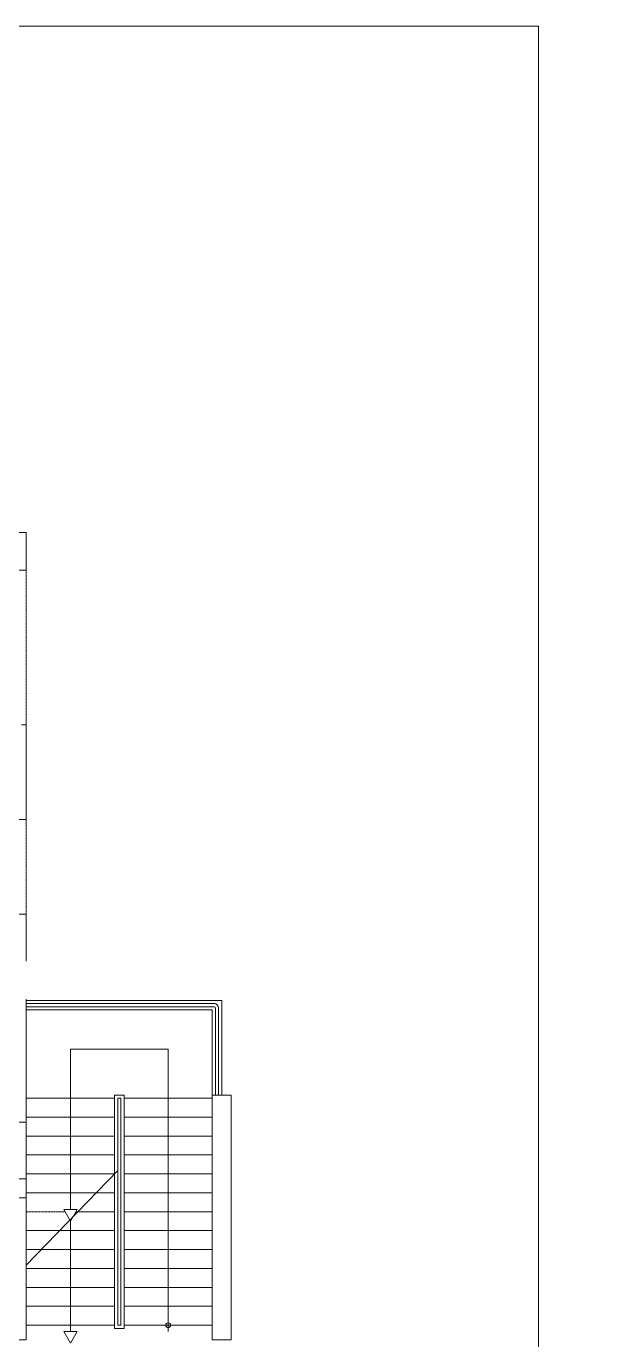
# Model space of a CAD drawing. Extents: x -178977 to 231842, y -29287 to 19916.
# Drawn here: x 49206 to 58569, y -910 to 19916 of the extents above; entities that cross this region are included whole.
import ezdxf
from ezdxf import colors
from ezdxf.entities.mleader import LeaderData, LeaderLine
from ezdxf.math import Vec2, Vec3

# ---------------------------------------------------------------- set-up
doc = ezdxf.new("R2010")
doc.units = 0
doc.header["$LTSCALE"] = 0.25
doc.linetypes.add('01-First Floor-FUR$0$HIDDEN', pattern=[9.525, 6.35, -3.175])
doc.linetypes.add('DASHDOT', pattern=[25.4, 12.7, -6.35, 0, -6.35])
for name, color, linetype, lineweight in [('01-First Floor-FUR$0$Frame', 252, 'Continuous', 9), ('01-First Floor-FUR$0$Proj', 251, 'Continuous', 5), ('01-First Floor-FUR$0$Structure', 251, 'Continuous', 5), ('01-First Floor-FUR$0$Walls', 251, 'Continuous', 5), ('E-LITE-CIRC', 6, 'Continuous', 25), ('E-LITE-CLNG-CNDT', 6, 'DASHDOT', 35)]:
    doc.layers.add(name, color=color, linetype=linetype, lineweight=lineweight)
doc.styles.add('DC_SIMPLEX', font='SIMPLEX.shx', dxfattribs={"width": 0.7})

# ---------------------------------------------------------------- blocks, each defined once
blk = doc.blocks.new('01-First Floor-FUR')
at = {"layer": '01-First Floor-FUR$0$Frame'}
for p, q in [((57327, 19916, 0), (-12260, 19916, 0)), ((57327, -29287, 0), (57327, 19916, 0))]:
    blk.add_line(p, q, dxfattribs=at)
at = {"layer": '01-First Floor-FUR$0$Proj', "linetype": '01-First Floor-FUR$0$HIDDEN'}
for p, q in [((49206, 11290), (49206, 8840)), ((49206, 7340), (49206, 5840)), ((49819, 1120), (49206, 1120))]:
    blk.add_line(p, q, dxfattribs=at)
at = {"layer": '01-First Floor-FUR$0$Proj'}
for p, q in [((50606, 2920), (49206, 2920)), ((50756, 2970), (50606, 2970)), ((50656, 2920), (50706, 2920)), ((52156, 2920), (50756, 2920)), ((50606, 2620), (49206, 2620)), ((52156, 2620), (50756, 2620)), ((50606, 2320), (49206, 2320)), ((52156, 2320), (50756, 2320)), ((50606, 2020), (49206, 2020)), ((52156, 2020), (50756, 2020)), ((50656, 1772), (49206, 272)), ((50606, 1720), (49206, 1720)), ((52156, 1720), (50756, 1720)), ((50606, 1420), (49206, 1420)), ((52156, 1420), (50756, 1420)), ((50606, 1120), (49993, 1120)), ((52156, 1120), (50756, 1120)), ((50606, 820), (49206, 820)), ((52156, 820), (50756, 820)), ((50606, 520), (49206, 520)), ((52156, 520), (50756, 520)), ((50606, 220), (49206, 220)), ((52156, 220), (50756, 220)), ((50606, -80), (49206, -80)), ((52156, -80), (50756, -80)), ((50606, -380), (49206, -380)), ((52156, -380), (50756, -380)), ((52156, -680), (50756, -680))]:
    blk.add_line(p, q, dxfattribs=at)
for points in [[(52306, 2970), (52306, 4470), (49206, 4470)], [(52156, 2970), (52156, 4320), (49206, 4320)], [(51456, -780), (51456, 3695), (49906, 3695), (49906, 1155)], [(51456, -780), (51456, 3695), (49906, 3695), (49906, 1155)], [(50606, 2970), (50606, -730), (50756, -730), (50756, 2970)], [(50656, -680), (50656, 2920)], [(50656, -680), (50706, -680), (50706, 2920)], [(49906, 970), (49906, -780)], [(49206, -680), (50606, -680)]]:
    blk.add_lwpolyline(points, dxfattribs=at)
for points in [[(52256, 2970), (52256, 4345, 0.414214), (52181, 4420), (49206, 4420)], [(52206, 2970), (52206, 4345, 0.414214), (52181, 4370), (49206, 4370)]]:
    blk.add_lwpolyline(points, format="xyb", dxfattribs=at)
for points in [[(49906, 970), (49799, 1155), (50013, 1155)], [(49906, -965), (49799, -780), (50013, -780)]]:
    blk.add_lwpolyline(points, close=True, dxfattribs=at)
blk.add_circle((51456, -680), 37.5, dxfattribs=at)
at = {"layer": '01-First Floor-FUR$0$Structure'}
for points in [[(49206, 11290), (48606, 11290), (48606, 11890), (49206, 11890)], [(52156, 2970), (52156, -910), (52456, -910), (52456, 2970)]]:
    blk.add_lwpolyline(points, close=True, dxfattribs=at)
for points in [[(48981, 1640), (48981, 2315), (46581, 2315), (46581, -685), (46826, -685), (46826, -910), (46356, -910), (46356, 2540), (49206, 2540), (49206, -910), (48176, -910)], [(49206, 1640), (48906, 1640)], [(48906, 1340), (49206, 1340)]]:
    blk.add_lwpolyline(points, dxfattribs=at)
at = {"layer": '01-First Floor-FUR$0$Walls'}
for p, q in [((49130, 8840), (49206, 8840)), ((49206, 7340), (49206, 8840)), ((49206, 7340), (48976, 7340)), ((48976, 5840), (49206, 5840)), ((49206, 5090), (49206, 5840)), ((49206, 2550), (49206, 4490))]:
    blk.add_line(p, q, dxfattribs=at)
blk = doc.blocks.new('ARR0W')
at = {"color": 45}
blk.add_ellipse((0, 0), major_axis=(0.4, 0), ratio=0.4, dxfattribs=at)
at = {"color": 45, "ltscale": 0.5}
blk.add_solid([(-1.4, 0.17), (-0.4, 0), (-1.4, -0.17)], dxfattribs=at)

msp = doc.modelspace()

# ---------------------------------------------------------------- block references
at = {"layer": 'E-LITE-CLNG-CNDT'}
msp.add_blockref('01-First Floor-FUR', (0, 0), dxfattribs=at)

# ---------------------------------------------------------------- leaders
at = {"layer": 'E-LITE-CIRC'}
ml = msp.add_multileader_mtext('Standard', dxfattribs=at)
ml.set_content('{\\Fdc_el_romans|c0;\\W0.8;TO\\Fromans|c0; \\Fsimplex|c0;PP-\\Fdc_el_romans|c0;F1\\Fsimplex|c0;/M47}', color=256, style='DC_SIMPLEX')
ml.set_leader_properties()
ml.set_arrow_properties(name='ARR0W')
ml.build(insert=Vec2(0, 0))
ml.multileader.update_dxf_attribs({"dogleg_length": 200, "arrow_head_size": 140, "scale": 100})
ctx = ml.context
ctx.base_point, ctx.scale, ctx.char_height, ctx.arrow_head_size, ctx.landing_gap_size, ctx.plane_origin, ctx.plane_x_axis, ctx.plane_y_axis = Vec3(26205, 1056, 0), 100, 200, 140, 140, Vec3(12872, -6258, 0), Vec3(1, -0.000001, 0), Vec3(0.000001, 1, 0)
notes = []
notes.append((ctx, [(1, (1, 1, 0), (26097, 1056, 0), (1, -0.000001, 0), 109, [(0, [(25216, 97, 0)], 0, [])])]))
ctx.mtext.insert, ctx.mtext.text_direction, ctx.mtext.rotation, ctx.mtext.width, ctx.mtext.flow_direction = Vec3(26345, 1189, 0), Vec3(1, -0.000001, 0), 6.283185, 1876.98, 5
for ctx, leaders in notes:
    for number, flags, end, landing, length, lines in leaders:
        leader = LeaderData()
        leader.index, (leader.has_last_leader_line, leader.has_dogleg_vector, leader.attachment_direction) = number, flags
        leader.last_leader_point, leader.dogleg_vector, leader.dogleg_length = Vec3(end), Vec3(landing), length
        for number, points, colour, breaks in lines:
            line = LeaderLine()
            line.index, line.vertices, line.color, line.breaks = number, Vec3.list(points), colors.encode_raw_color(colour), breaks
            leader.lines.append(line)
        ctx.leaders.append(leader)

doc.saveas('drawing.dxf')
